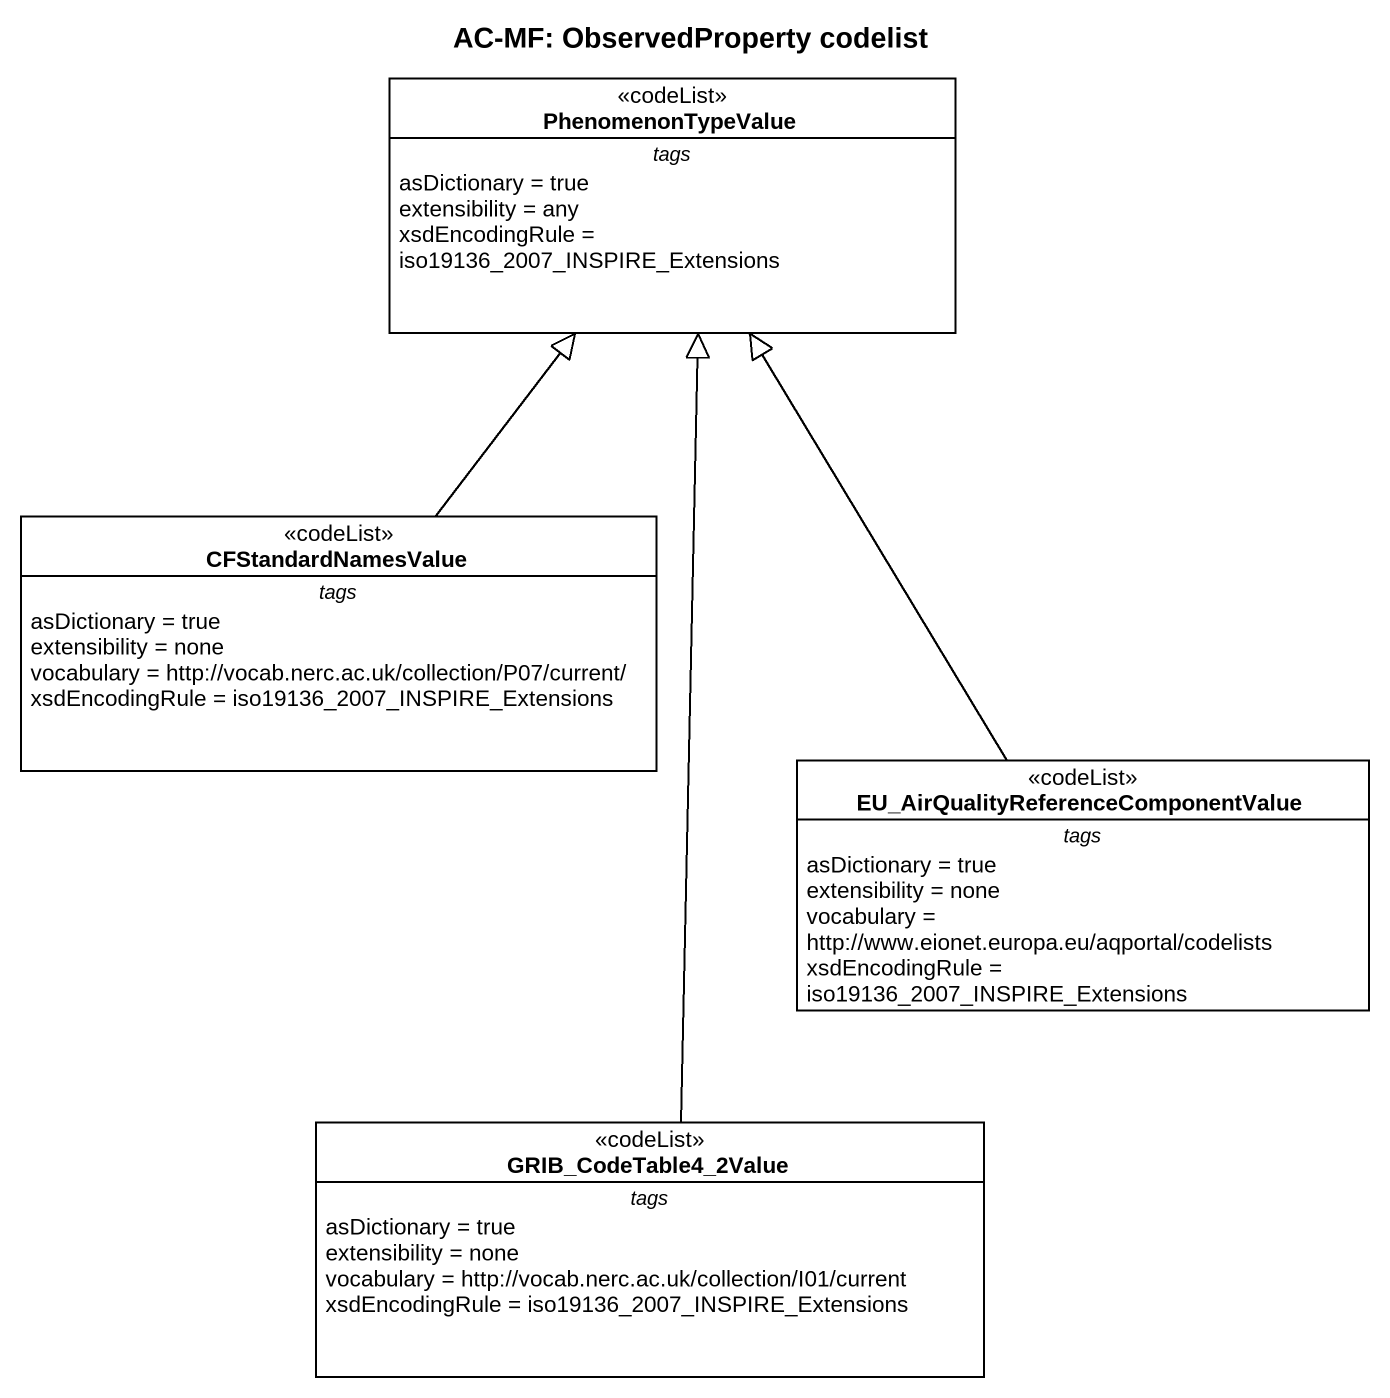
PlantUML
@startuml
title AC-MF: ObservedProperty codelist
hide circle
hide empty members
class PhenomenonTypeValue <<codeList>> #FFFFFF {
  -- tags --
  asDictionary = true
  extensibility = any
  xsdEncodingRule = iso19136_2007_INSPIRE_Extensions
}
class CFStandardNamesValue <<codeList>> #FFFFFF {
  -- tags --
  asDictionary = true
  extensibility = none
  vocabulary = http://vocab.nerc.ac.uk/collection/P07/current/
  xsdEncodingRule = iso19136_2007_INSPIRE_Extensions
}
class "EU_AirQualityReferenceComponentValue" as EU_AirQualityReferenceCompon <<codeList>> #FFFFFF {
  -- tags --
  asDictionary = true
  extensibility = none
  vocabulary = http://www.eionet.europa.eu/aqportal/codelists
  xsdEncodingRule = iso19136_2007_INSPIRE_Extensions
}
class GRIB_CodeTable4_2Value <<codeList>> #FFFFFF {
  -- tags --
  asDictionary = true
  extensibility = none
  vocabulary = http://vocab.nerc.ac.uk/collection/I01/current
  xsdEncodingRule = iso19136_2007_INSPIRE_Extensions
}
CFStandardNamesValue -up-|> PhenomenonTypeValue
EU_AirQualityReferenceCompon -up-|> PhenomenonTypeValue
GRIB_CodeTable4_2Value -up-|> PhenomenonTypeValue
@enduml
